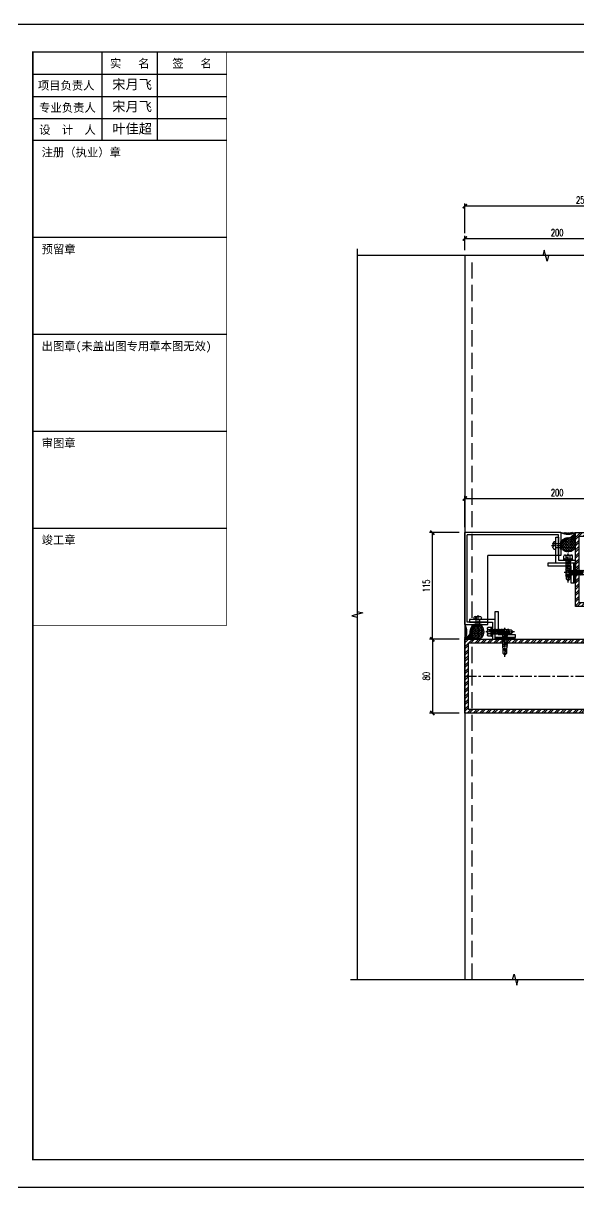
# Model space of a CAD drawing. Extents: x -160106 to 966792, y -663931 to 1550022.
# Drawn here: x -62647 to -62046, y -99623 to -98341 of the extents above; entities that cross this region are included whole.
import ezdxf
from ezdxf.enums import TextEntityAlignment as Align
from ezdxf.xclip import XClip

# ---------------------------------------------------------------- set-up
doc = ezdxf.new("R2010")
doc.units = 0
for name, pattern in [('CENTER', [2, 1.25, -0.25, 0.25, -0.25]), ('ZN-CENTER', [2, 1.25, -0.25, 0.25, -0.25]), ('ZN-DASH', [0.35, 0.25, -0.1])]:
    doc.linetypes.add(name, pattern=pattern)
for name, color, linetype in [('!ZN1-填充-8', 8, 'Continuous'), ('!ZN3-铝板幕墙-3', 3, 'Continuous'), ('!ZN4-辅助材料-1', 1, 'Continuous'), ('!ZN4-配件-11', 11, 'Continuous'), ('!ZN5-钢材投影-40', 40, 'Continuous'), ('!ZN5-铝材投影-112', 112, 'Continuous'), ('!ZN5-铝材断面-6', 6, 'Continuous'), ('!ZN6-虚线-8', 8, 'ZN-DASH'), ('0-cxFrame', 155, 'Continuous'), ('2钢材断面', 2, 'Continuous'), ('3符号', 173, 'Continuous'), ('A_Hatch', 8, 'Continuous'), ('DIM', 173, 'Continuous'), ('qianming', 155, 'Continuous'), ('ZX', 240, 'CENTER')]:
    doc.layers.add(name, color=color, linetype=linetype)
doc.layers.add('0-cxText', color=131, linetype='Continuous', lineweight=25)
doc.styles.add('cx_biaoti', font='')
doc.styles.add('cx_tuming', font='simhei.ttf')
doc.styles.add('cx_tuqian1', font='')
doc.styles.add('DHTEXT-1', font='ROMANS.shx', dxfattribs={"width": 0.7, "bigfont": 'CHINESE.shx'})
doc.styles.add('图框宋体', font='', dxfattribs={"width": 0.75})
doc.styles.add('黑体', font='simhei.ttf', dxfattribs={"height": 12})
doc.styles.get('cx_biaoti').set_extended_font_data('SimSun')
doc.styles.get('cx_tuqian1').set_extended_font_data('SimSun')
doc.styles.get('图框宋体').set_extended_font_data('SimSun')
doc.dimstyles.new('ZN3', dxfattribs={"dimscale": 3, "dimtxt": 2.5, "dimasz": 1.5, "dimexe": 1, "dimexo": 2, "dimgap": 0.9, "dimtad": 1, "dimdec": 0, "dimdsep": 46, "dimtxsty": 'DHTEXT-1', "dimblk": 'ARCHTICK', "dimcen": 2.5, "dimclrd": 173, "dimclre": 173, "dimclrt": 7, "dimazin": 2, "dimtfac": 1, "dimtix": 1, "dimtmove": 2, "dimatfit": 3, "dimfxl": 0, "dimarcsym": 0})

# ---------------------------------------------------------------- blocks, each defined once
blk = doc.blocks.new('20250825082354')
at = {"layer": 'A_Hatch'}
h = blk.add_hatch(dxfattribs=at)
h.set_pattern_fill('ANSI32', color=256)
h.set_pattern_definition([(45, (6.017, -40), (-3.3676, 3.3676), []), (45, (8.2623, -40), (-3.3676, 3.3676), [])])
h.paths.add_polyline_path([(200, 40), (0, 40), (0, -40), (200, -40)])
h.paths.add_polyline_path([(196, 36), (196, -36), (4, -36), (4, 36)], flags=16)
at = {"layer": '2钢材断面', "elevation": 0}
for points in [[(0, 40), (200, 40), (200, -40), (0, -40)], [(4, 36), (196, 36), (196, -36), (4, -36)]]:
    blk.add_lwpolyline(points, close=True, dxfattribs=at)
blk = doc.blocks.new('20250822090122')
at = {"layer": 'A_Hatch'}
h = blk.add_hatch(dxfattribs=at)
h.set_pattern_fill('ANSI32', color=256)
h.set_pattern_definition([(45, (-80, -40), (-3.3676, 3.3676), []), (45, (-77.755, -40), (-3.3676, 3.3676), [])])
h.paths.add_polyline_path([(0, 40), (-80, 40), (-80, -40), (0, -40)])
h.paths.add_polyline_path([(-4, 36), (-4, -36), (-76, -36), (-76, 36)], flags=16)
at = {"layer": '2钢材断面'}
for points in [[(-80, 40), (0, 40), (0, -40), (-80, -40)], [(-76, 36), (-4, 36), (-4, -36), (-76, -36)]]:
    blk.add_lwpolyline(points, close=True, dxfattribs=at)
blk = doc.blocks.new('铝板16mm胶缝')
at = {"layer": '!ZN1-填充-8'}
h = blk.add_hatch(dxfattribs=at)
h.set_pattern_fill('HONEY', color=256, scale=0.7, angle=-270, style=0)
h.set_pattern_definition([(90, (10097.3199, 185.0233), (-0.9623705, 1.666875), [1.11125, -2.2225]), (210, (10097.3199, 185.0233), (-0.962370845, -1.6668748), [1.11125, -2.2225]), (150, (10097.3199, 185.0233), (-1.924741345, 2e-07), [-2.2225, 1.11125])])
edge = h.paths.add_edge_path()
edge.add_ellipse((-8.5, 14.6), major_axis=(-8, 0), ratio=0.974793, start_angle=0, end_angle=360)
h = blk.add_hatch(dxfattribs=at)
h.set_pattern_fill('ANSI35', color=256, scale=0.5, angle=-270, style=0)
h.set_pattern_definition([(135, (0, 0), (-1.12253, -1.12253), []), (135, (0, 1.1225), (-1.12253, -1.12253), [1.984375, -0.396875, 0, -0.396875])])
edge = h.paths.add_edge_path()
edge.add_line((-0.5, 1.4), (-0.5, 14.6))
edge.add_line((-16.5, 1.4), (-16.5, 14.6))
edge.add_ellipse((-8.5, 14.6), major_axis=(-8, 0), ratio=0.974793, start_angle=0, end_angle=180)
edge.add_arc((-8.5, -14.4), 17.7, 63.1657, 116.8343)
at = {"layer": '!ZN4-辅助材料-1', "ltscale": 0.5}
blk.add_arc((-8.5, -14.4), 17.7, 63.1657, 116.8343, dxfattribs=at)
blk.add_ellipse((-8.5, 14.6), major_axis=(-8, 0), ratio=0.974793, dxfattribs=at)
at = {"layer": 'Defpoints', "ltscale": 0.5}
for p in [(-16.5, -0.6), (-8.5, -0.6), (-0.5, -0.6)]:
    blk.add_point(p, dxfattribs=at)
blk = doc.blocks.new('*U1991')
at = {"color": 0, "linetype": 'ZN-CENTER', "ltscale": 3}
blk.add_line((24, 0), (-7.3, 0), dxfattribs=at)
at = {"ltscale": 10}
for p, q in [((-5.4, -3.5), (-5.4, 3.5)), ((-1, 4.6), (-4.9, 4.6)), ((-1, 2.3), (-4.9, 2.3)), ((-0.6, -5.1), (-0.6, 5.1)), ((-0.2, 5.5), (0, 4.8)), ((0, -4.8), (0, 4.8)), ((0, 2.1), (14.3, 2.1)), ((1.4, 2.7), (2.2, -2.7)), ((3.2, 2.7), (4, -2.7)), ((5, 2.7), (5.8, -2.7)), ((6.8, 2.7), (7.6, -2.7)), ((8.6, 2.7), (9.4, -2.7)), ((10.4, 2.7), (11.2, -2.7)), ((12.2, 2.7), (13, -2.7)), ((-1, -2.3), (-4.9, -2.3)), ((-1, -4.6), (-4.9, -4.6)), ((-0.2, -5.5), (0, -4.8)), ((14.3, -2.1), (0, -2.1))]:
    blk.add_line(p, q, dxfattribs=at)
for points in [[(1.8, -2.1), (1, 2.1), (1.4, 2.7), (1.8, 2.1), (2.6, -2.1), (2.2, -2.7)], [(3.6, -2.1), (2.8, 2.1), (3.2, 2.7), (3.6, 2.1), (4.4, -2.1), (4, -2.7)], [(5.4, -2.1), (4.6, 2.1), (5, 2.7), (5.4, 2.1), (6.2, -2.1), (5.8, -2.7)], [(7.2, -2.1), (6.4, 2.1), (6.8, 2.7), (7.2, 2.1), (8, -2.1), (7.6, -2.7)], [(9, -2.1), (8.2, 2.1), (8.6, 2.7), (9, 2.1), (9.8, -2.1), (9.4, -2.7)], [(10.8, -2.1), (10, 2.1), (10.4, 2.7), (10.8, 2.1), (11.6, -2.1), (11.2, -2.7)], [(12.6, -2.1), (11.8, 2.1), (12.2, 2.7), (12.6, 2.1), (13.4, -2.1), (13, -2.7)]]:
    blk.add_lwpolyline(points, close=True, dxfattribs=at)
for points in [[(14.3, -2.1, -0.414214), (14.4, -2.2), (14.4, -2.3), (20.2, -2.3), (22, -0.3), (22, 0.3), (20.2, 2.3), (14.4, 2.3), (14.4, 2.2, -0.414214), (14.3, 2.1)], [(16.5, -2.3), (16.4, -1.2), (15.8, -1.5, -0.530462), (15, -1.2), (14.8, 0.1, -0.651316), (15.5, 0.5), (16, 0.2), (16.8, 0.7), (22, -0.3, -0.201226), (20.2, 2.3)]]:
    blk.add_lwpolyline(points, format="xyb", dxfattribs=at)
for centre, radius, start, end in [((-3.9, 3.5), 1.58, 133.1736, 226.8264), ((0.1, 0), 5.58, 155.5673, 204.4327), ((0.1, 3.5), 1.58, 133.1736, 226.8264), ((4.1, 0), 5.58, 155.5673, 204.4327), ((7.5, -2.9), 11.3, 132.4922, 138.6064), ((-3.9, -3.5), 1.58, 133.1736, 226.8264), ((0.1, -3.5), 1.58, 133.1736, 226.8264), ((7.5, 2.9), 11.3, 221.3936, 227.5078)]:
    blk.add_arc(centre, radius, start, end, dxfattribs=at)
at = {"layer": 'Defpoints', "color": 0, "ltscale": 10, "style": 'DHTEXT-1', "width": 0.7}
blk.add_text('5.5', height=1, rotation=90, dxfattribs=at).set_placement((-2.5, -0.9), align=Align.CENTER)
blk = doc.blocks.new('*U3563')
at = {"color": 0, "linetype": 'CENTER', "ltscale": 3}
blk.add_line((10, 0), (-2.5, 0), dxfattribs=at)
at = {"linetype": 'ByBlock', "lineweight": -2, "ltscale": 10}
for p, q in [((-1.2, -3), (-1.2, 3)), ((0, 4.2), (0, -4.2)), ((5.5, 2), (0, 2)), ((5.5, 2.5), (5.5, -2.5)), ((5.5, -2), (0, -2))]:
    blk.add_line(p, q, dxfattribs=at)
for centre, radius, start, end in [((4.4, 0), 5.96, 160.395, 199.605), ((0, 3), 1.2, 90, 180), ((7, 2.5), 1.5, 348.448, 180), ((16.2, 0), 8, 164.3308, 195.6692), ((6.2, 0), 2.67, 323.2266, 36.7843), ((0, -3), 1.2, 180, 270), ((7, -2.5), 1.5, 180, 11.552)]:
    blk.add_arc(centre, radius, start, end, dxfattribs=at)
at = {"layer": 'Defpoints', "color": 0, "ltscale": 10, "style": 'DHTEXT-1', "width": 0.7}
blk.add_text('D4', height=1, rotation=90, dxfattribs=at).set_placement((7.4, -1.8), align=Align.CENTER)
blk = doc.blocks.new('ewr234')
at = {"layer": '!ZN1-填充-8'}
h = blk.add_hatch(dxfattribs=at)
h.set_pattern_fill('NET3', color=256, scale=0.4, angle=270, style=0)
h.set_pattern_definition([(270, (-40683.4892, 19019.6296), (1.27, -2e-15), []), (330, (-40683.4892, 19019.6296), (0.635, 1.099852263), []), (30, (-40683.4892, 19019.6296), (-0.635, 1.099852263), [])])
h.paths.add_polyline_path([(-684.4, 21), (-686.4, 21), (-686.4, 42.5), (-684.4, 42.5)])
h = blk.add_hatch(dxfattribs=at)
h.set_pattern_fill('NET3', color=256, scale=0.4, angle=180, style=0)
h.set_pattern_definition([(180, (18157.6728, 39959.0892), (-2e-15, -1.27), []), (240, (18157.6728, 39959.0892), (1.099852263, -0.635), []), (300, (18157.6728, 39959.0892), (1.099852263, 0.635), [])])
h.paths.add_polyline_path([(-749.9, -40), (-749.9, -38), (-771.4, -38), (-771.4, -40)])
at = {"layer": '!ZN3-铝板幕墙-3'}
for p, q in [((-702.9, 50.5), (-702.9, 73)), ((-700.4, 75.5), (-700.4, 50.5)), ((-804.4, -24), (-779.4, -24)), ((-779.4, -21.5), (-801.9, -21.5))]:
    blk.add_line(p, q, dxfattribs=at)
at = {"layer": '!ZN3-铝板幕墙-3', "ltscale": 40}
for points in [[(-700.4, 75.5), (-804.4, 75.5)], [(-804.4, -24), (-804.4, 75.5)], [(-702.9, 73), (-801.9, 73)], [(-801.9, -21.5), (-801.9, 73)], [(-700.4, 50.5), (-779.4, 50.5)], [(-779.4, -24), (-779.4, 50.5)]]:
    blk.add_lwpolyline(points, dxfattribs=at)
at = {"layer": '!ZN4-辅助材料-1', "ltscale": 5}
for points in [[(-686.4, 42.5), (-684.4, 42.5), (-684.4, 21), (-686.4, 21)], [(-771.4, -38), (-771.4, -40), (-749.9, -40), (-749.9, -38)]]:
    blk.add_lwpolyline(points, close=True, dxfattribs=at)
at = {"layer": '!ZN5-钢材投影-40', "ltscale": 0.3}
blk.add_line((-804.4, 430), (-804.4, -654.4), dxfattribs=at)
at = {"layer": '!ZN5-铝材投影-112'}
for points in [[(-684.4, 42.5), (-705.9, 42.5), (-705.9, 70.5), (-702.9, 70.5), (-702.9, 45.5), (-684.4, 45.5)], [(-686.4, 21), (-686.4, 42.5), (-714.4, 42.5), (-714.4, 39.5), (-689.4, 39.5), (-689.4, 21)], [(-749.9, -38), (-771.4, -38), (-771.4, -10), (-768.4, -10), (-768.4, -35), (-749.9, -35)], [(-771.4, -40), (-771.4, -18.5), (-799.4, -18.5), (-799.4, -21.5), (-774.4, -21.5), (-774.4, -40)]]:
    blk.add_lwpolyline(points, close=True, dxfattribs=at)
at = {"layer": '!ZN6-虚线-8', "color": 8, "linetype": 'ZN-DASH', "ltscale": 70}
blk.add_line((-796.4, -654.4), (-796.4, 430), dxfattribs=at)
at = {"layer": 'ZX', "ltscale": 10}
blk.add_line((-804.4, -80), (-550, -80), dxfattribs=at)
at = {"layer": '!ZN4-辅助材料-1', "rotation": 180}
blk.add_blockref('铝板16mm胶缝', (-700.9, 76.9), dxfattribs=at)
at = {"layer": '!ZN4-辅助材料-1', "xscale": -1, "rotation": 270}
blk.add_blockref('铝板16mm胶缝', (-805.8, -23.5), dxfattribs=at)
at = {"layer": '!ZN4-配件-11', "color": 1}
for name, p, rotation in [('*U3563', (-700.4, 61.5), 180), ('*U1991', (-692.4, 45.5), 270), ('*U1991', (-761, -35), 270)]:
    blk.add_blockref(name, p, dxfattribs=dict(at, rotation=rotation))
at = {"layer": '!ZN4-配件-11', "color": 1, "xscale": -1}
for name, p, rotation in [('*U1991', (-689.4, 32.1), 180), ('*U3563', (-790.4, -24), 270), ('*U1991', (-774.4, -32), 180)]:
    blk.add_blockref(name, p, dxfattribs=dict(at, rotation=rotation))
at = {"layer": '!ZN5-铝材断面-6', "ltscale": 100}
blk.add_blockref('20250822090122', (-604.4, 35.5), dxfattribs=at)
at = {"layer": 'ZX', "ltscale": 1000}
blk.add_blockref('20250825082354', (-804.4, -80), dxfattribs=at)
blk = doc.blocks.new('20250917165921')
at = {"layer": '!ZN6-虚线-8'}
blk.add_blockref('ewr234', (350, 2920), dxfattribs=at)
blk = doc.blocks.new('zjcx_lan_xinxi(Dragon)')
for p, q in [((7000, -3200), (0, -3200)), ((7000, -6700), (0, -6700)), ((7000, -10200), (0, -10200)), ((7000, -13700), (0, -13700)), ((7000, -17200), (0, -17200))]:
    blk.add_line(p, q)
at = {"const_width": 25}
blk.add_lwpolyline([(0, -20700), (7000, -20700), (7000, 0), (0, 0)], close=True, dxfattribs=at)
for points in [[(2500, -3200), (2500, 0)], [(4500, -3200), (4500, 0)], [(0, -800), (7000, -800)], [(0, -1600), (7000, -1600)], [(0, -2400), (7000, -2400)]]:
    blk.add_lwpolyline(points)
for points in [[(7000, -3200), (7000, 0)], [(0, -3200), (7000, -3200)], [(0, -20700), (7000, -20700), (7000, -3200)], [(0, -20700), (7000, -20700)]]:
    blk.add_lwpolyline(points, dxfattribs=at)
at = {"style": '图框宋体'}
for s, p in [('实   名', (3500, -400)), ('签   名', (5750, -400)), ('项目负责人', (1204, -1200)), ('专业负责人', (1250, -2000)), ('设  计  人', (1250, -2800))]:
    blk.add_text(s, height=300, dxfattribs=at).set_placement(p, align=Align.MIDDLE)
for s, p in [('注册（执业）章', (318, -3771)), ('预留章', (318, -7271)), ('出图章(未盖出图专用章本图无效)', (318, -10771)), ('审图章', (318, -14271)), ('竣工章', (318, -17771))]:
    blk.add_text(s, height=300, dxfattribs=at).set_placement(p)
blk = doc.blocks.new('T-信息(Dragon)')
at = {"layer": '0-cxFrame'}
blk.add_blockref('zjcx_lan_xinxi(Dragon)', (0, 0), dxfattribs=at)
at = {"layer": 'qianming', "color": 3, "style": 'cx_biaoti'}
for s, p in [('宋月飞', (3585, -1168)), ('宋月飞', (3585, -1968)), ('叶佳超', (3585, -2768))]:
    blk.add_text(s, height=350, dxfattribs=at).set_placement(p, align=Align.MIDDLE_CENTER)
blk = doc.blocks.new('TK22.A2 L(Dragon)')
at = {"layer": '0-cxFrame', "color": 7, "const_width": 0.5}
blk.add_lwpolyline([(0, 0), (-594, 0), (-594, 420), (0, 420)], close=True, dxfattribs=at)
at = {"layer": '0-cxFrame', "const_width": 0.5}
blk.add_lwpolyline([(-80, 10), (-574, 10), (-574, 410), (-80, 410)], close=True, dxfattribs=at)
at = {"layer": '0-cxFrame', "xscale": 0.01, "yscale": 0.01, "zscale": 0.01}
blk.add_blockref('T-信息(Dragon)', (-574, 410), dxfattribs=at)
at = {"style": '黑体', "flags": 4}
blk.add_attdef('图幅', text='', height=3.3, dxfattribs=at).set_placement((-40, 3), align=Align.RIGHT)
at = {"layer": '0-cxText', "flags": 4}
for tag, height, style, p in [('建设单位', 3.5, 'cx_tuming', (-45, 240)), ('项目名称', 3.5, 'cx_tuming', (-45, 210)), ('子项名称', 3.5, 'cx_tuming', (-45, 180)), ('工程编号', 3.3, 'cx_tuqian1', (-35, 165)), ('图名1', 3.5, 'cx_tuming', (-45, 87)), ('图名2', 3.5, 'cx_tuming', (-45, 79)), ('图名3', 3.5, 'cx_tuming', (-45, 71)), ('出图日期', 3.3, 'cx_tuqian1', (-39, 60)), ('专业', 3.3, 'cx_tuqian1', (-55, 52)), ('图号', 3.3, 'cx_tuqian1', (-55, 44)), ('版次', 3.3, 'cx_tuqian1', (-20, 44))]:
    blk.add_attdef(tag, text='', height=height, dxfattribs=dict(at, style=style)).set_placement(p, align=Align.MIDDLE)
at = {"layer": 'Defpoints', "color": 6, "flags": 4}
for tag, height, style, p in [('tufu', 3.3, '黑体', (-12, 12)), ('dwfname', 4, 'cx_tuqian1', (-80, 3))]:
    blk.add_attdef(tag, text='', height=height, dxfattribs=dict(at, style=style)).set_placement(p, align=Align.RIGHT)
blk = doc.blocks.new('_ArchTick')
at = {"color": 0, "linetype": 'ByBlock', "const_width": 0.4}
blk.add_lwpolyline([(-0.5, -0.5), (0.5, 0.5)], dxfattribs=at)
blk = doc.blocks.new('*D3432')
at = {"layer": 'Defpoints', "color": 0, "ltscale": 30, "transparency": 16777216}
for p in [(-61969.4, -98574.3), (-62169.4, -98592.7), (-61969.4, -98592.7)]:
    blk.add_point(p, dxfattribs=at)
at = {"layer": 'DIM', "color": 173, "linetype": 'ByBlock', "lineweight": -2, "ltscale": 30, "transparency": 16777216}
for p, q in [((-62169.4, -98586.7), (-62169.4, -98571.3)), ((-62169.4, -98574.3), (-61969.4, -98574.3)), ((-61969.4, -98586.7), (-61969.4, -98571.3))]:
    blk.add_line(p, q, dxfattribs=at)
at = {"layer": 'DIM', "color": 173, "lineweight": -2, "ltscale": 30, "transparency": 16777216, "xscale": 4.5, "yscale": 4.5, "zscale": 4.5, "rotation": 180}
blk.add_blockref('_ArchTick', (-62169.4, -98574.3), dxfattribs=at)
at = {"layer": 'DIM', "color": 173, "lineweight": -2, "ltscale": 30, "transparency": 16777216, "xscale": 4.5, "yscale": 4.5, "zscale": 4.5}
blk.add_blockref('_ArchTick', (-61969.4, -98574.3), dxfattribs=at)
at = {"layer": 'DIM', "color": 7, "ltscale": 30, "transparency": 16777216, "insert": (-62069.4, -98567.9), "char_height": 7.5, "attachment_point": 5, "style": 'DHTEXT-1'}
blk.add_mtext('200', dxfattribs=at)
blk = doc.blocks.new('*D3435')
at = {"layer": 'Defpoints', "color": 0, "ltscale": 30, "transparency": 16777216}
for p in [(-62169.4, -98539.1), (-62169.4, -98574.3), (-61915, -98574.3)]:
    blk.add_point(p, dxfattribs=at)
at = {"layer": 'DIM', "color": 173, "linetype": 'ByBlock', "lineweight": -2, "ltscale": 30, "transparency": 16777216}
for p, q in [((-62169.4, -98568.3), (-62169.4, -98536.1)), ((-61915, -98539.1), (-62169.4, -98539.1)), ((-61915, -98568.3), (-61915, -98536.1))]:
    blk.add_line(p, q, dxfattribs=at)
at = {"layer": 'DIM', "color": 173, "lineweight": -2, "ltscale": 30, "transparency": 16777216, "xscale": 4.5, "yscale": 4.5, "zscale": 4.5, "rotation": 180}
blk.add_blockref('_ArchTick', (-62169.4, -98539.1), dxfattribs=at)
at = {"layer": 'DIM', "color": 173, "lineweight": -2, "ltscale": 30, "transparency": 16777216, "xscale": 4.5, "yscale": 4.5, "zscale": 4.5}
blk.add_blockref('_ArchTick', (-61915, -98539.1), dxfattribs=at)
at = {"layer": 'DIM', "color": 7, "ltscale": 30, "transparency": 16777216, "insert": (-62042.2, -98532.6), "char_height": 7.5, "attachment_point": 5, "style": 'DHTEXT-1'}
blk.add_mtext('254', dxfattribs=at)
blk = doc.blocks.new('*D3437')
at = {"layer": 'Defpoints', "color": 0, "ltscale": 30, "transparency": 16777216}
for p in [(-62204.6, -98892.8), (-62169.4, -98892.8), (-62169.4, -99008.3)]:
    blk.add_point(p, dxfattribs=at)
at = {"layer": 'DIM', "color": 173, "linetype": 'ByBlock', "lineweight": -2, "ltscale": 30, "transparency": 16777216}
for p, q in [((-62175.4, -98892.8), (-62207.6, -98892.8)), ((-62204.6, -99008.3), (-62204.6, -98892.8)), ((-62175.4, -99008.3), (-62207.6, -99008.3))]:
    blk.add_line(p, q, dxfattribs=at)
at = {"layer": 'DIM', "color": 173, "lineweight": -2, "ltscale": 30, "transparency": 16777216, "xscale": 4.5, "yscale": 4.5, "zscale": 4.5}
for p, rotation in [((-62204.6, -98892.8), 90), ((-62204.6, -99008.3), 270)]:
    blk.add_blockref('_ArchTick', p, dxfattribs=dict(at, rotation=rotation))
at = {"layer": 'DIM', "color": 7, "ltscale": 30, "transparency": 16777216, "insert": (-62211, -98950.5), "char_height": 7.5, "attachment_point": 5, "rotation": 90, "style": 'DHTEXT-1'}
blk.add_mtext('115', dxfattribs=at)
blk = doc.blocks.new('*D3438')
at = {"layer": 'Defpoints', "color": 0, "ltscale": 30, "transparency": 16777216}
for p in [(-62169.4, -99008.3), (-62204.6, -99088.3), (-62169.4, -99088.3)]:
    blk.add_point(p, dxfattribs=at)
at = {"layer": 'DIM', "color": 173, "linetype": 'ByBlock', "lineweight": -2, "ltscale": 30, "transparency": 16777216}
for p, q in [((-62175.4, -99008.3), (-62207.6, -99008.3)), ((-62204.6, -99008.3), (-62204.6, -99088.3)), ((-62175.4, -99088.3), (-62207.6, -99088.3))]:
    blk.add_line(p, q, dxfattribs=at)
at = {"layer": 'DIM', "color": 173, "lineweight": -2, "ltscale": 30, "transparency": 16777216, "xscale": 4.5, "yscale": 4.5, "zscale": 4.5}
for p, rotation in [((-62204.6, -99008.3), 90), ((-62204.6, -99088.3), 270)]:
    blk.add_blockref('_ArchTick', p, dxfattribs=dict(at, rotation=rotation))
at = {"layer": 'DIM', "color": 7, "ltscale": 30, "transparency": 16777216, "insert": (-62211, -99048.3), "char_height": 7.5, "attachment_point": 5, "rotation": 90, "style": 'DHTEXT-1'}
blk.add_mtext('80', dxfattribs=at)
blk = doc.blocks.new('*D3439')
at = {"layer": 'Defpoints', "color": 0, "ltscale": 30, "transparency": 16777216}
for p in [(-61969.4, -98855.9), (-62169.4, -98892.8), (-61969.4, -98892.8)]:
    blk.add_point(p, dxfattribs=at)
at = {"layer": 'DIM', "color": 173, "linetype": 'ByBlock', "lineweight": -2, "ltscale": 30, "transparency": 16777216}
for p, q in [((-62169.4, -98886.8), (-62169.4, -98852.9)), ((-62169.4, -98855.9), (-61969.4, -98855.9)), ((-61969.4, -98886.8), (-61969.4, -98852.9))]:
    blk.add_line(p, q, dxfattribs=at)
at = {"layer": 'DIM', "color": 173, "lineweight": -2, "ltscale": 30, "transparency": 16777216, "xscale": 4.5, "yscale": 4.5, "zscale": 4.5, "rotation": 180}
blk.add_blockref('_ArchTick', (-62169.4, -98855.9), dxfattribs=at)
at = {"layer": 'DIM', "color": 173, "lineweight": -2, "ltscale": 30, "transparency": 16777216, "xscale": 4.5, "yscale": 4.5, "zscale": 4.5}
blk.add_blockref('_ArchTick', (-61969.4, -98855.9), dxfattribs=at)
at = {"layer": 'DIM', "color": 7, "ltscale": 30, "transparency": 16777216, "insert": (-62069.4, -98849.4), "char_height": 7.5, "attachment_point": 5, "style": 'DHTEXT-1'}
blk.add_mtext('200', dxfattribs=at)

msp = doc.modelspace()

# ---------------------------------------------------------------- block references
at = {"ltscale": 40}
ref = msp.add_blockref('20250917165921', (-61715.04, -101888.26), dxfattribs=at)
XClip(ref).set_block_clipping_path([(-570.8941212366, 2511.1931158171), (371.3335773427, 3295.538284108)])

# ---------------------------------------------------------------- dimensions: what is measured, and where the dimension line sits
at = {"layer": 'DIM', "ltscale": 30}
dim = msp.add_linear_dim(base=(-62169.44, -98539.08), p1=(-61915.04, -98574.32), p2=(-62169.44, -98574.32), dimstyle='ZN3', dxfattribs=at)
dim.commit()
dim.dimension.update_dxf_attribs({"geometry": '*D3435', "text_midpoint": (-62042.24, -98532.63)})

# ---------------------------------------------------------------- next in the draw order: linework, layer by layer
at = {"layer": '3符号'}
for points in [[(-62285.94, -98585.52), (-62285.94, -98978.29), (-62279.94, -98979.79), (-62291.94, -98982.79), (-62285.94, -98984.29), (-62285.94, -99377.07)], [(-61877.84, -98592.72), (-62078.89, -98592.72), (-62080.39, -98598.72), (-62083.39, -98586.72), (-62084.89, -98592.72), (-62285.94, -98592.72)], [(-62293.14, -99377.07), (-62117.61, -99377.07), (-62116.11, -99371.07), (-62113.11, -99383.07), (-62111.61, -99377.07), (-61936.09, -99377.07)]]:
    msp.add_lwpolyline(points, dxfattribs=at)

# ---------------------------------------------------------------- next in the draw order: block references
at = {"layer": '0-cxFrame', "xscale": 3, "yscale": 3, "zscale": 3}
msp.add_blockref('TK22.A2 L(Dragon)', (-60915.4, -99602.2), dxfattribs=at)

# ---------------------------------------------------------------- next in the draw order: dimensions: what is measured, and where the dimension line sits
at = {"layer": 'DIM', "ltscale": 30}
for base, p1, p2, picture, middle in [((-61969.44, -98574.32), (-62169.44, -98592.72), (-61969.44, -98592.72), '*D3432', (-62069.44, -98567.87)), ((-61969.44, -98855.86), (-62169.44, -98892.76), (-61969.44, -98892.76), '*D3439', (-62069.44, -98849.41))]:
    dim = msp.add_linear_dim(base=base, p1=p1, p2=p2, dimstyle='ZN3', dxfattribs=at)
    dim.commit()
    dim.dimension.update_dxf_attribs({"geometry": picture, "text_midpoint": middle})
for base, p1, p2, picture, middle in [((-62204.578684, -98892.759686), (-62169.44441, -99008.259685), (-62169.44441, -98892.759686), '*D3437', (-62211.028684, -98950.509686)), ((-62204.58, -99088.26), (-62169.44, -99008.26), (-62169.44, -99088.26), '*D3438', (-62211.03, -99048.26))]:
    dim = msp.add_linear_dim(base=base, p1=p1, p2=p2, angle=90, dimstyle='ZN3', dxfattribs=at)
    dim.commit()
    dim.dimension.update_dxf_attribs({"geometry": picture, "text_midpoint": middle})

doc.saveas('drawing.dxf')
